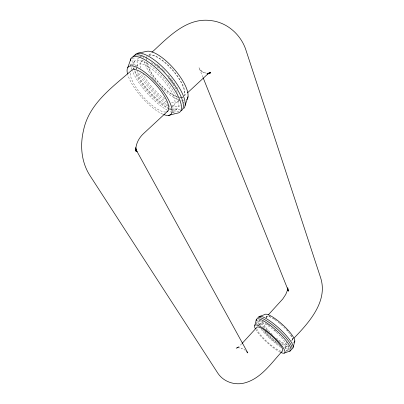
<?xml version="1.0" encoding="UTF-8"?>
<svg xmlns="http://www.w3.org/2000/svg" width="404" height="404" viewBox="0 0 404 404"><rect width="100%" height="100%" fill="white"/><g stroke="black" fill="none" stroke-linecap="round" stroke-linejoin="round"><path stroke-width="0.3" stroke-dasharray="2.02 1.52" d="M284.926 348.233L286.178 346.829M291.334 341.067L293.259 338.911M285.805 351.626L288.31 348.819M259.035 324.968L260.721 323.124M265.923 317.458L267.453 315.787M256.08 323.917L258.611 321.16M241.779 343.779L238.956 346.481L236.239 348.369L238.587 347.097L235.704 348.157L239.304 347.698L238.108 347.632L242.026 348.41L241.637 348.243L245.233 350.202L244.94 349.97M172.68 112.696L177.048 108.636M182.855 103.227L184.148 102.02M169.2 109.807L171.821 107.373M172.261 106.964L174.013 105.343M177.669 101.949L179.401 100.343M184.411 95.698L186.714 93.561M133.567 68.609L134.471 67.806M136.274 66.206L137.173 65.403M140.94 62.054L143.167 60.07M145.844 57.686L147.182 56.494M148.788 55.07L151.566 52.596M130.457 65.241L134.067 62.039M138.739 57.898L137.845 58.691A31.719 10.686 48.6 0 0 137.84 66.468M139.188 57.499L142.314 54.727M206.459 73.21L202.899 72.21L204.202 72.917L200.263 70.038L201.369 71.357L198.925 67.589L202.965 77.336M183.032 96.95A27.098 9.393 48.8 0 1 181.229 97.637M180.75 97.682A27.098 9.393 48.8 0 1 178.548 97.465M177.942 97.313A27.098 9.393 48.8 0 1 158.59 82.855A27.098 9.393 48.8 0 1 146.374 61.62M146.208 59.509A27.098 9.393 48.8 0 1 146.485 57.681M148.945 55.262A27.098 9.393 48.8 0 1 172.24 69.932A27.098 9.393 48.8 0 1 184.274 95.233M286.098 329.472A17.347 4.005 42.5 0 1 291.239 340.537M266.322 317.842A17.347 4.005 42.5 0 1 278.947 322.781M279.381 323.139A17.347 4.005 42.5 0 1 280.694 324.255M281.128 324.639A17.347 4.005 42.5 0 1 285.668 329.018M165.736 111.999A27.321 8.762 48.4 0 1 143.243 96.869A27.321 8.762 48.4 0 1 130.351 72.483M281.174 351.187A17.438 3.712 42.7 0 1 267.271 341.875A17.438 3.712 42.7 0 1 256.772 328.735M288.259 350.909A23.21 5.106 42.6 0 1 286.007 350.116M280.997 347.288A23.21 5.106 42.6 0 1 260.671 328.604M258.58 325.745A23.21 5.106 42.6 0 1 256.565 322.054M280.27 352.177A20.346 4.333 42.7 0 1 256.05 329.987M285.976 341.92A20.306 4.464 42.6 0 1 285.113 348.516M279.876 345.647A20.306 4.464 42.6 0 1 263.256 330.649M259.06 324.584A20.306 4.464 42.6 0 1 266.211 323.533M266.726 323.862A20.306 4.464 42.6 0 1 268.332 324.942M268.882 325.326A20.306 4.464 42.6 0 1 269.746 325.957M260.853 325.533A17.402 3.828 42.6 0 1 276.058 332.063A17.402 3.828 42.6 0 1 283.987 346.778M278.225 343.642A17.402 3.828 42.6 0 1 277.169 342.89M276.71 342.552A17.402 3.828 42.6 0 1 264.681 331.25M182.739 97.046A27.098 9.398 48.8 0 1 181.472 97.415M180.992 97.46A27.098 9.398 48.8 0 1 179.942 97.43M177.644 96.935A27.098 9.398 48.8 0 1 158.171 81.886A27.098 9.398 48.8 0 1 146.541 60.837M146.485 60.297A27.098 9.398 48.8 0 1 146.45 59.287M149.197 55.04A27.098 9.398 48.8 0 1 172.963 70.24A27.098 9.398 48.8 0 1 184.305 95.501M290.774 334.911A17.347 4.01 42.5 0 1 290.87 340.345M266.473 317.68A17.347 4.01 42.5 0 1 271.402 317.367M273.528 318.574A17.347 4.01 42.5 0 1 275.674 319.998M287.087 330.219A17.347 4.01 42.5 0 1 287.88 331.129M180.159 109.868A36.259 12.221 48.6 0 1 172.644 107.833M169.973 106.414A36.259 12.221 48.6 0 1 168.978 105.818M168.473 105.505A36.259 12.221 48.6 0 1 137.567 71.059M136.749 69.352A36.259 12.221 48.6 0 1 135.542 66.443M135.335 65.887A36.259 12.221 48.6 0 1 133.971 57.833M178.901 111.514A36.294 12.125 48.6 0 1 169.736 108.913M169.165 108.605A36.294 12.125 48.6 0 1 134.653 70.392M134.396 69.806A36.294 12.125 48.6 0 1 133.3 66.973M132.961 65.908A36.294 12.125 48.6 0 1 132.441 57.883M183.603 100.884A31.618 10.974 48.8 0 1 180.841 100.596M180.234 100.439A31.618 10.974 48.8 0 1 161.489 87.597M155.742 81.275A31.618 10.974 48.8 0 1 143.976 61.004M143.364 58.009A31.618 10.974 48.8 0 1 143.289 56.934M180.28 105.606A31.719 10.686 48.6 0 1 171.74 105.03M166.68 102.232A31.719 10.686 48.6 0 1 140.501 72.937M140.627 56.888A31.719 10.686 48.6 0 1 142.415 56.828M157.004 64.403A31.719 10.686 48.6 0 1 157.944 65.17M158.413 65.564A31.719 10.686 48.6 0 1 159.822 66.786M161.585 68.397A31.719 10.686 48.6 0 1 162.888 69.65M163.322 70.079A31.719 10.686 48.6 0 1 165.877 72.72M168.327 75.467A31.719 10.686 48.6 0 1 171.422 79.27M171.786 79.745A31.719 10.686 48.6 0 1 176.058 85.931M176.689 86.976A31.719 10.686 48.6 0 1 177.917 89.127M178.674 99.53A27.179 9.156 48.6 0 1 170.538 102.055M164.585 98.707A27.179 9.156 48.6 0 1 142.976 73.882M140.718 68.069A27.179 9.156 48.6 0 1 144.031 60.479M151.197 62.792A27.179 9.156 48.6 0 1 160.156 69.402M168.473 78.194A27.179 9.156 48.6 0 1 169.599 79.618M169.958 80.093A27.179 9.156 48.6 0 1 171.114 81.648M171.488 82.174A27.179 9.156 48.6 0 1 172.564 83.744M172.907 84.264A27.179 9.156 48.6 0 1 177.912 94.218M174.77 113.09A36.33 12.024 48.6 0 1 172.766 112.615M172.271 112.458A36.33 12.024 48.6 0 1 169.079 111.14M167.382 110.257A36.33 12.024 48.6 0 1 131.856 69.72M131.648 69.165A36.33 12.024 48.6 0 1 131.108 67.554M130.755 66.301A36.33 12.024 48.6 0 1 130.229 63.408M162.681 114.145A31.881 10.226 48.4 0 1 127.942 75.28M133.345 65.251A31.78 10.514 48.6 0 1 163.448 77.765A31.78 10.514 48.6 0 1 172.978 109.782M172.432 109.711A31.78 10.514 48.6 0 1 169.71 108.984M169.2 108.792A31.78 10.514 48.6 0 1 134.295 70.266M134.138 69.761A31.78 10.514 48.6 0 1 133.557 67.367M167.503 105.606A27.235 9.009 48.5 0 1 137.178 71.978M136.582 69.124A27.235 9.009 48.5 0 1 136.527 68.13M136.759 66.342A27.235 9.009 48.5 0 1 162.171 78.76A27.235 9.009 48.5 0 1 172.468 106.242M289.976 348.278A23.18 5.196 42.6 0 1 280.588 343.026M264.059 327.629A23.18 5.196 42.6 0 1 258.525 318.66M289.845 349.748A23.195 5.151 42.6 0 1 283.583 346.996M276.084 341.632A23.195 5.151 42.6 0 1 266.569 332.876M266.14 332.421A23.195 5.151 42.6 0 1 264.883 331.063M260.085 325.099A23.195 5.151 42.6 0 1 257.323 319.468M293.89 342.299A20.235 4.676 42.5 0 1 292.769 342.345M275.942 331.295A20.235 4.676 42.5 0 1 274.291 329.72M289.057 346.501A20.281 4.545 42.6 0 1 278.563 340.673M267.392 330.416A20.281 4.545 42.6 0 1 260.671 320.463M287.153 344.501A17.382 3.894 42.6 0 1 275.24 337.158M272.291 334.507A17.382 3.894 42.6 0 1 262.726 321.771"/><path stroke-width="0.61" d="M287.835 289.648L287.688 290.688L287.744 287.693L288.527 291.183L203.197 77.922M293.274 346.97L294.809 340.931M254.813 325.291L256.505 319.195M287.704 289.623L285.754 294.43L282.719 299.046L268.296 314.868M185.133 105.368L188.006 96.768M127.745 67.645L130.962 58.666M293.678 338.446C308.626 322.968 328.119 301.662 320.726 278.068L245.576 49C240.405 34.37 227.205 22.674 211.625 20.68C186.901 16.852 168.382 37.198 152.03 52.187M242.198 343.319L256.929 327.265A17.438 3.712 42.7 0 1 272.609 336.699A17.438 3.712 42.7 0 1 282.421 351.036C271.215 363.06 260.928 379.028 243.824 383.144C234.163 385.371 223.503 381.644 217.918 373.326L89.572 174.982C81.31 161.721 79.931 145.374 83.512 130.381C88.9 103.969 111.837 87.607 130.866 71.018A27.321 8.762 48.4 0 1 156.121 84.981A27.321 8.762 48.4 0 1 166.953 111.691M167.887 111.024L143.425 133.714C138.638 138.138 135.431 144.571 135.8 151.182L135.719 147.541L136.996 151.793L135.446 148.697M187.633 92.708L206.964 74.775L210.398 72.185L207.191 74.028M207.575 73.841L210.63 72.907L208.883 73.079M284.552 353.03L290.446 350.803M168.407 115.423L177.098 113.201A36.33 12.024 48.6 0 0 164.59 76.598A36.33 12.024 48.6 0 0 130.295 60.59M137.309 53.348L146.43 51.404A31.618 10.974 48.8 0 1 175.286 70.377A31.618 10.974 48.8 0 1 186.744 99.606M246.586 351.662L247.824 352.929L135.537 148.773M256.192 320.695A23.21 5.106 42.6 0 1 276.796 330.916A23.21 5.106 42.6 0 1 289.421 351.056M255.308 328.669A20.346 4.333 42.7 0 1 262.696 327.972A20.346 4.333 42.7 0 1 281.977 345.965A20.346 4.333 42.7 0 1 280.735 352.394M134.744 55.323A36.259 12.221 48.6 0 1 167.14 71.639A36.259 12.221 48.6 0 1 183.714 108.519M132.855 56.989A36.294 12.125 48.6 0 1 166.261 74.548A36.294 12.125 48.6 0 1 181.068 110.858M127.588 74.063A31.881 10.226 48.4 0 1 141.491 69.907A31.881 10.226 48.4 0 1 169.084 100.854A31.881 10.226 48.4 0 1 163.696 114.559M292.688 348.283A23.18 5.196 42.6 0 0 279.841 329.023A23.18 5.196 42.6 0 0 258.777 316.731L264.655 314.585A20.235 4.676 42.5 0 1 283.143 325.215A20.235 4.676 42.5 0 1 294.289 342.112M257.641 317.963A23.195 5.151 42.6 0 1 278.679 330.305A23.195 5.151 42.6 0 1 291.567 349.541"/></g></svg>
